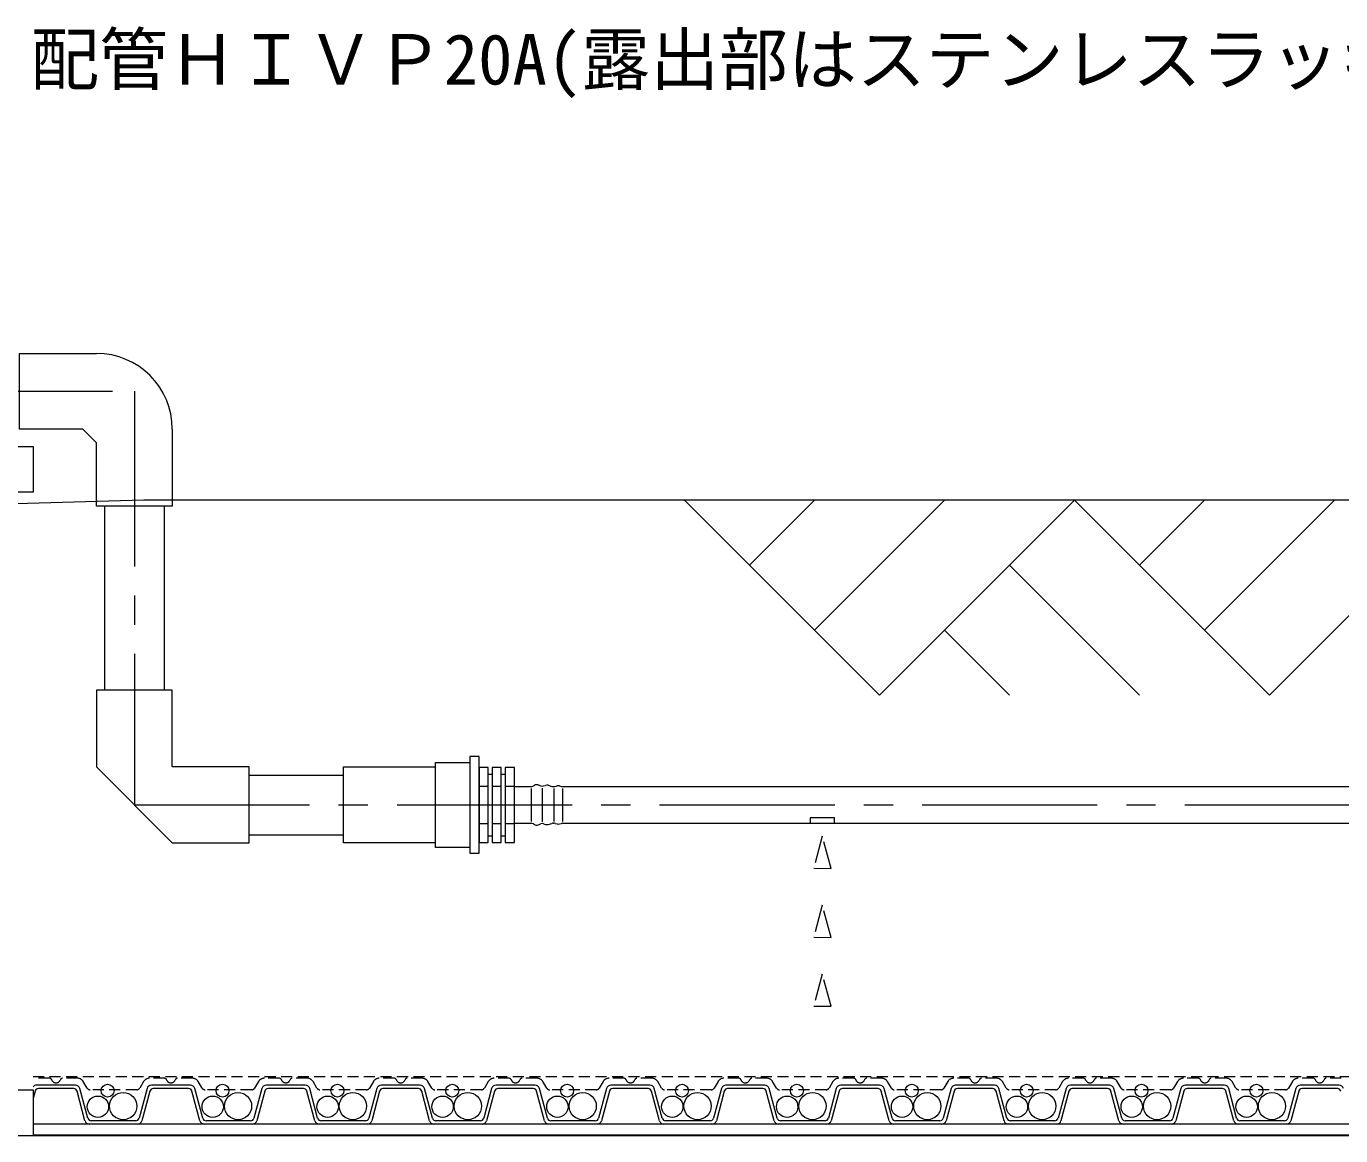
# Model space of a CAD drawing. Units: millimetres, scale not verified. Extents: x -79798 to 6167, y -2774 to 2774.
# Drawn here: x 633 to 1205, y 1208 to 1691 of the extents above; entities that cross this region are included whole.
import ezdxf
from ezdxf.enums import TextEntityAlignment as Align

# ---------------------------------------------------------------- set-up
doc = ezdxf.new("R2010")
doc.units = ezdxf.units.MM
doc.header["$LTSCALE"] = 4
for name, pattern in [('DASHED1', [1.8, 1.2, -0.6]), ('USER2', [28.575, 19.05, -3.175, 3.175, -3.175]), ('USER3', [4.5, 3, -1.5])]:
    doc.linetypes.add(name, pattern=pattern)
for name, color, linetype, lineweight in [('0-3_moji', 7, 'Continuous', 18), ('0-4_HATCH', 9, 'Continuous', 18), ('0-7_KANAMONO', 4, 'Continuous', 18), ('0-9_kansui2', 1, 'Continuous', 18), ('0-A_KUTAI', 3, 'Continuous', 18), ('0-B_kansui1', 4, 'Continuous', 18), ('0-C_fd-l', 8, 'Continuous', 18), ('0-D_sinsen', 3, 'USER2', 18)]:
    doc.layers.add(name, color=color, linetype=linetype, lineweight=lineweight)
doc.styles.add('ＭＳ ゴシック', font='')
doc.styles.get('ＭＳ ゴシック').set_extended_font_data('MS Gothic')

msp = doc.modelspace()

# ---------------------------------------------------------------- linework, layer by layer
at = {"layer": '0-4_HATCH'}
for p, q in [((919.279, 1484.839), (1004.131, 1399.986)), ((975.847, 1484.839), (947.563, 1456.554)), ((1032.415, 1484.839), (975.847, 1428.27)), ((1088.983, 1484.839), (1004.131, 1399.986)), ((1088.983, 1484.839), (1173.835, 1399.986)), ((1145.551, 1484.839), (1117.267, 1456.554)), ((1202.119, 1484.839), (1145.551, 1428.27)), ((1258.691, 1484.839), (1173.835, 1399.986)), ((1060.699, 1456.554), (1117.267, 1399.986)), ((1032.415, 1428.27), (1060.699, 1399.986))]:
    msp.add_line(p, q, dxfattribs=at)
at = {"layer": '0-7_KANAMONO'}
msp.add_lwpolyline([(535.674, 1228.243), (635.674, 1228.243), (635.674, 1208.243), (515.674, 1208.243), (515.674, 1508.243), (635.674, 1508.243), (635.674, 1488.243), (535.674, 1488.243)], dxfattribs=at)
at = {"layer": '0-9_kansui2'}
for p, q in [((666.777, 1482.207), (666.777, 1402.207)), ((692.777, 1482.207), (692.777, 1402.207)), ((729.777, 1365.207), (770.777, 1365.207)), ((729.777, 1339.207), (770.777, 1339.207))]:
    msp.add_line(p, q, dxfattribs=at)
for points in [[(657.277, 1515.707), (629.777, 1515.707), (629.777, 1548.707), (663.277, 1548.707)], [(696.277, 1515.707), (696.277, 1482.207), (663.277, 1482.207), (663.277, 1509.707), (657.277, 1515.707)], [(810.777, 1335.707), (770.777, 1335.707), (770.777, 1368.707), (810.777, 1368.707)], [(825.777, 1333.707), (810.777, 1333.707), (810.777, 1370.707), (825.777, 1370.707)]]:
    msp.add_lwpolyline(points, dxfattribs=at)
for points in [[(696.277, 1335.707), (729.777, 1335.707), (729.777, 1368.707), (696.277, 1368.707), (696.277, 1402.207), (663.277, 1402.207), (663.277, 1368.707)], [(829.777, 1373.207), (825.777, 1373.207), (825.777, 1331.207), (829.777, 1331.207)]]:
    msp.add_lwpolyline(points, close=True, dxfattribs=at)
msp.add_arc((663.277, 1515.707), 33, 360, 90, dxfattribs=at)
at = {"layer": '0-A_KUTAI'}
msp.add_line((1535.674, 1208.243), (-1464.326, 1208.243), dxfattribs=at)
msp.add_lwpolyline([(1535.674, 1484.839), (683.955, 1484.839), (628.201, 1483.29), (566.252, 1477.095)], dxfattribs=at)
at = {"layer": '0-B_kansui1'}
for p, q in [((833.777, 1365.64), (835.477, 1365.64)), ((839.477, 1365.64), (841.177, 1365.64)), ((829.777, 1360.367), (833.777, 1360.367)), ((835.477, 1360.367), (839.477, 1360.367)), ((841.177, 1360.367), (845.177, 1360.367)), ((845.177, 1360.207), (852.441, 1360.207)), ((852.441, 1359.407), (852.441, 1345.007)), ((853.441, 1360.475), (853.881, 1360.73)), ((855.57, 1360.875), (856.61, 1360.494)), ((857.299, 1359.555), (857.299, 1344.86)), ((857.904, 1360.466), (858.689, 1360.715)), ((859.84, 1360.733), (861.429, 1360.283)), ((861.974, 1360.207), (862.402, 1360.207)), ((862.402, 1359.407), (862.402, 1345.007)), ((862.92, 1360.276), (863.759, 1360.5)), ((864.795, 1360.5), (865.634, 1360.276)), ((866.152, 1360.207), (1535.674, 1360.207)), ((866.152, 1359.407), (866.152, 1345.007)), ((829.777, 1344.048), (833.777, 1344.048)), ((833.777, 1338.775), (835.477, 1338.775)), ((835.477, 1344.048), (839.477, 1344.048)), ((839.477, 1338.775), (841.177, 1338.775)), ((841.177, 1344.048), (845.177, 1344.048)), ((845.177, 1344.207), (852.441, 1344.207)), ((853.441, 1343.939), (853.881, 1343.685)), ((855.57, 1343.54), (856.61, 1343.921)), ((857.904, 1343.949), (858.689, 1343.7)), ((859.84, 1343.682), (861.429, 1344.132)), ((861.974, 1344.207), (862.402, 1344.207)), ((862.92, 1344.139), (863.759, 1343.914)), ((864.795, 1343.914), (865.634, 1344.139)), ((866.152, 1344.207), (1535.674, 1344.207))]:
    msp.add_line(p, q, dxfattribs=at)
at = {"layer": '0-B_kansui1', "linetype": 'USER3'}
for p, q in [((984.508, 1346.605), (973.871, 1346.605)), ((973.871, 1346.605), (973.871, 1344.207)), ((984.508, 1344.207), (984.508, 1346.605))]:
    msp.add_line(p, q, dxfattribs=at)
at = {"layer": '0-B_kansui1'}
for points in [[(833.777, 1368.526), (829.777, 1368.526), (829.777, 1335.889), (833.777, 1335.889)], [(839.477, 1368.526), (835.477, 1368.526), (835.477, 1335.889), (839.477, 1335.889)], [(845.177, 1368.526), (841.177, 1368.526), (841.177, 1335.889), (845.177, 1335.889)]]:
    msp.add_lwpolyline(points, close=True, dxfattribs=at)
at = {"layer": '0-B_kansui1', "linetype": 'USER3'}
for points in [[(983.038, 1324.547), (979.19, 1338.614), (975.451, 1324.68)], [(983.038, 1294.547), (979.19, 1308.614), (975.451, 1294.68)], [(983.038, 1264.547), (979.19, 1278.614), (975.451, 1264.68)]]:
    msp.add_lwpolyline(points, close=True, dxfattribs=at)
at = {"layer": '0-B_kansui1'}
for centre, start, end in [((852.441, 1362.207), 270, 300), ((854.881, 1358.998), 69.8637, 120), ((857.299, 1362.372), 249.8637, 287.6291), ((859.295, 1358.809), 74.18081, 107.6291), ((861.974, 1362.207), 254.18081, 270), ((862.402, 1362.207), 270, 285), ((864.277, 1358.569), 75, 105), ((866.152, 1362.207), 255, 270), ((852.441, 1342.207), 60, 90), ((854.881, 1345.417), 240, 290.1363), ((857.299, 1342.043), 72.3709, 110.1363), ((859.295, 1345.606), 252.3709, 285.81919), ((861.974, 1342.207), 90, 105.81919), ((862.402, 1342.207), 75, 90), ((864.277, 1345.846), 255, 285), ((866.152, 1342.207), 90, 105)]:
    msp.add_arc(centre, 2, start, end, dxfattribs=at)
at = {"layer": '0-C_fd-l', "linetype": 'DASHED1'}
for p, q in [((635.674, 1234.043), (1535.674, 1234.043)), ((642.845, 1233.243), (635.674, 1233.243)), ((654.975, 1233.243), (648.502, 1233.243)), ((659.237, 1228.972), (657.548, 1231.787)), ((683.8, 1231.787), (682.111, 1228.972)), ((692.845, 1233.243), (686.372, 1233.243)), ((704.975, 1233.243), (698.502, 1233.243)), ((709.237, 1228.972), (707.548, 1231.787)), ((733.8, 1231.787), (732.111, 1228.972)), ((742.845, 1233.243), (736.372, 1233.243)), ((754.975, 1233.243), (748.502, 1233.243)), ((759.237, 1228.972), (757.548, 1231.787)), ((783.8, 1231.787), (782.111, 1228.972)), ((792.845, 1233.243), (786.372, 1233.243)), ((804.975, 1233.243), (798.502, 1233.243)), ((809.237, 1228.972), (807.548, 1231.787)), ((833.8, 1231.787), (832.111, 1228.972)), ((842.845, 1233.243), (836.372, 1233.243)), ((854.975, 1233.243), (848.502, 1233.243)), ((859.237, 1228.972), (857.548, 1231.787)), ((883.8, 1231.787), (882.111, 1228.972)), ((892.845, 1233.243), (886.372, 1233.243)), ((904.975, 1233.243), (898.502, 1233.243)), ((909.237, 1228.972), (907.548, 1231.787)), ((933.8, 1231.787), (932.111, 1228.972)), ((942.845, 1233.243), (936.372, 1233.243)), ((954.975, 1233.243), (948.502, 1233.243)), ((959.237, 1228.972), (957.548, 1231.787)), ((983.8, 1231.787), (982.111, 1228.972)), ((992.845, 1233.243), (986.372, 1233.243)), ((1004.975, 1233.243), (998.502, 1233.243)), ((1009.237, 1228.972), (1007.548, 1231.787)), ((1033.8, 1231.787), (1032.111, 1228.972)), ((1042.845, 1233.243), (1036.372, 1233.243)), ((1054.975, 1233.243), (1048.502, 1233.243)), ((1059.237, 1228.972), (1057.548, 1231.787)), ((1083.8, 1231.787), (1082.111, 1228.972)), ((1092.845, 1233.243), (1086.372, 1233.243)), ((1104.975, 1233.243), (1098.502, 1233.243)), ((1109.237, 1228.972), (1107.548, 1231.787)), ((1133.8, 1231.787), (1132.111, 1228.972)), ((1142.845, 1233.243), (1136.372, 1233.243)), ((1154.975, 1233.243), (1148.502, 1233.243)), ((1159.237, 1228.972), (1157.548, 1231.787)), ((1183.8, 1231.787), (1182.111, 1228.972)), ((1192.845, 1233.243), (1186.372, 1233.243)), ((1204.975, 1233.243), (1198.502, 1233.243)), ((680.825, 1228.243), (660.523, 1228.243)), ((730.825, 1228.243), (710.523, 1228.243)), ((780.825, 1228.243), (760.523, 1228.243)), ((830.825, 1228.243), (810.523, 1228.243)), ((880.825, 1228.243), (860.523, 1228.243)), ((930.825, 1228.243), (910.523, 1228.243)), ((980.825, 1228.243), (960.523, 1228.243)), ((1030.825, 1228.243), (1010.523, 1228.243)), ((1080.825, 1228.243), (1060.523, 1228.243)), ((1130.825, 1228.243), (1110.523, 1228.243)), ((1180.825, 1228.243), (1160.523, 1228.243))]:
    msp.add_line(p, q, dxfattribs=at)
at = {"layer": '0-C_fd-l'}
for p, q in [((654.139, 1230.243), (637.208, 1230.243)), ((704.139, 1230.243), (687.208, 1230.243)), ((754.139, 1230.243), (737.208, 1230.243)), ((804.139, 1230.243), (787.208, 1230.243)), ((854.139, 1230.243), (837.208, 1230.243)), ((904.139, 1230.243), (887.208, 1230.243)), ((954.139, 1230.243), (937.208, 1230.243)), ((1004.139, 1230.243), (987.208, 1230.243)), ((1054.139, 1230.243), (1037.208, 1230.243)), ((1104.139, 1230.243), (1087.208, 1230.243)), ((1154.139, 1230.243), (1137.208, 1230.243)), ((1204.139, 1230.243), (1187.208, 1230.243)), ((636.527, 1227.632), (635.674, 1224.448)), ((653.372, 1228.743), (637.976, 1228.743)), ((658.279, 1214.726), (654.821, 1227.632)), ((659.529, 1215.855), (656.071, 1228.761)), ((685.277, 1228.761), (681.819, 1215.855)), ((686.527, 1227.632), (683.069, 1214.726)), ((703.372, 1228.743), (687.976, 1228.743)), ((708.279, 1214.726), (704.821, 1227.632)), ((709.529, 1215.855), (706.071, 1228.761)), ((735.277, 1228.761), (731.819, 1215.855)), ((736.527, 1227.632), (733.069, 1214.726)), ((753.372, 1228.743), (737.976, 1228.743)), ((758.279, 1214.726), (754.821, 1227.632)), ((759.529, 1215.855), (756.071, 1228.761)), ((785.277, 1228.761), (781.819, 1215.855)), ((786.527, 1227.632), (783.069, 1214.726)), ((803.372, 1228.743), (787.976, 1228.743)), ((808.279, 1214.726), (804.821, 1227.632)), ((809.529, 1215.855), (806.071, 1228.761)), ((835.277, 1228.761), (831.819, 1215.855)), ((836.527, 1227.632), (833.069, 1214.726)), ((853.372, 1228.743), (837.976, 1228.743)), ((858.279, 1214.726), (854.821, 1227.632)), ((859.529, 1215.855), (856.071, 1228.761)), ((885.277, 1228.761), (881.819, 1215.855)), ((886.527, 1227.632), (883.069, 1214.726)), ((903.372, 1228.743), (887.976, 1228.743)), ((908.279, 1214.726), (904.821, 1227.632)), ((909.529, 1215.855), (906.071, 1228.761)), ((935.277, 1228.761), (931.819, 1215.855)), ((936.527, 1227.632), (933.069, 1214.726)), ((953.372, 1228.743), (937.976, 1228.743)), ((958.279, 1214.726), (954.821, 1227.632)), ((959.529, 1215.855), (956.071, 1228.761)), ((985.277, 1228.761), (981.819, 1215.855)), ((986.527, 1227.632), (983.069, 1214.726)), ((1003.372, 1228.743), (987.976, 1228.743)), ((1008.279, 1214.726), (1004.821, 1227.632)), ((1009.529, 1215.855), (1006.071, 1228.761)), ((1035.277, 1228.761), (1031.819, 1215.855)), ((1036.527, 1227.632), (1033.069, 1214.726)), ((1053.372, 1228.743), (1037.976, 1228.743)), ((1058.279, 1214.726), (1054.821, 1227.632)), ((1059.529, 1215.855), (1056.071, 1228.761)), ((1085.277, 1228.761), (1081.819, 1215.855)), ((1086.527, 1227.632), (1083.069, 1214.726)), ((1103.372, 1228.743), (1087.976, 1228.743)), ((1108.279, 1214.726), (1104.821, 1227.632)), ((1109.529, 1215.855), (1106.071, 1228.761)), ((1135.277, 1228.761), (1131.819, 1215.855)), ((1136.527, 1227.632), (1133.069, 1214.726)), ((1153.372, 1228.743), (1137.976, 1228.743)), ((1158.279, 1214.726), (1154.821, 1227.632)), ((1159.529, 1215.855), (1156.071, 1228.761)), ((1185.277, 1228.761), (1181.819, 1215.855)), ((1186.527, 1227.632), (1183.069, 1214.726)), ((1203.372, 1228.743), (1187.976, 1228.743)), ((681.137, 1213.243), (660.211, 1213.243)), ((680.37, 1214.743), (660.978, 1214.743)), ((731.137, 1213.243), (710.211, 1213.243)), ((730.37, 1214.743), (710.978, 1214.743)), ((781.137, 1213.243), (760.211, 1213.243)), ((780.37, 1214.743), (760.978, 1214.743)), ((831.137, 1213.243), (810.211, 1213.243)), ((830.37, 1214.743), (810.978, 1214.743)), ((881.137, 1213.243), (860.211, 1213.243)), ((880.37, 1214.743), (860.978, 1214.743)), ((931.137, 1213.243), (910.211, 1213.243)), ((930.37, 1214.743), (910.978, 1214.743)), ((981.137, 1213.243), (960.211, 1213.243)), ((980.37, 1214.743), (960.978, 1214.743)), ((1031.137, 1213.243), (1010.211, 1213.243)), ((1030.37, 1214.743), (1010.978, 1214.743)), ((1081.137, 1213.243), (1060.211, 1213.243)), ((1080.37, 1214.743), (1060.978, 1214.743)), ((1131.137, 1213.243), (1110.211, 1213.243)), ((1130.37, 1214.743), (1110.978, 1214.743)), ((1181.137, 1213.243), (1160.211, 1213.243)), ((1180.37, 1214.743), (1160.978, 1214.743))]:
    msp.add_line(p, q, dxfattribs=at)
at = {"layer": '0-C_fd-l', "color": 6}
for p, q in [((1535.674, 1213.243), (635.674, 1213.243)), ((1535.674, 1208.543), (635.674, 1208.543))]:
    msp.add_line(p, q, dxfattribs=at)
at = {"layer": '0-C_fd-l', "color": 7}
msp.add_line((1535.674, 1208.243), (635.674, 1208.243), dxfattribs=at)
at = {"layer": '0-C_fd-l'}
for centre, radius in [((668.122, 1227.847), 2.82), ((718.122, 1227.847), 2.82), ((768.122, 1227.847), 2.82), ((818.122, 1227.847), 2.82), ((868.122, 1227.847), 2.82), ((918.122, 1227.847), 2.82), ((968.122, 1227.847), 2.82), ((1018.122, 1227.847), 2.82), ((1068.122, 1227.847), 2.82), ((1118.122, 1227.847), 2.82), ((1168.122, 1227.847), 2.82), ((663.891, 1220.86), 4.654), ((674.89, 1221.142), 5.923), ((713.891, 1220.86), 4.654), ((724.89, 1221.142), 5.923), ((763.891, 1220.86), 4.654), ((774.89, 1221.142), 5.923), ((813.891, 1220.86), 4.654), ((824.89, 1221.142), 5.923), ((863.891, 1220.86), 4.654), ((874.89, 1221.142), 5.923), ((913.891, 1220.86), 4.654), ((924.89, 1221.142), 5.923), ((963.891, 1220.86), 4.654), ((974.89, 1221.142), 5.923), ((1013.891, 1220.86), 4.654), ((1024.89, 1221.142), 5.923), ((1063.891, 1220.86), 4.654), ((1074.89, 1221.142), 5.923), ((1113.891, 1220.86), 4.654), ((1124.89, 1221.142), 5.923), ((1163.891, 1220.86), 4.654), ((1174.89, 1221.142), 5.923)]:
    msp.add_circle(centre, radius, dxfattribs=at)
for centre, radius, start, end in [((637.208, 1228.243), 2, 90, 140.11446), ((654.139, 1228.243), 2, 15, 90), ((687.208, 1228.243), 2, 90, 165), ((704.139, 1228.243), 2, 15, 90), ((737.208, 1228.243), 2, 90, 165), ((754.139, 1228.243), 2, 15, 90), ((787.208, 1228.243), 2, 90, 165), ((804.139, 1228.243), 2, 15, 90), ((837.208, 1228.243), 2, 90, 165), ((854.139, 1228.243), 2, 15, 90), ((887.208, 1228.243), 2, 90, 165), ((904.139, 1228.243), 2, 15, 90), ((937.208, 1228.243), 2, 90, 165), ((954.139, 1228.243), 2, 15, 90), ((987.208, 1228.243), 2, 90, 165), ((1004.139, 1228.243), 2, 15, 90), ((1037.208, 1228.243), 2, 90, 165), ((1054.139, 1228.243), 2, 15, 90), ((1087.208, 1228.243), 2, 90, 165), ((1104.139, 1228.243), 2, 15, 90), ((1137.208, 1228.243), 2, 90, 165), ((1154.139, 1228.243), 2, 15, 90), ((1187.208, 1228.243), 2, 90, 165), ((1204.139, 1228.243), 2, 15, 90), ((637.976, 1227.243), 1.5, 90, 165), ((653.372, 1227.243), 1.5, 15, 90), ((687.976, 1227.243), 1.5, 90, 165), ((703.372, 1227.243), 1.5, 15, 90), ((737.976, 1227.243), 1.5, 90, 165), ((753.372, 1227.243), 1.5, 15, 90), ((787.976, 1227.243), 1.5, 90, 165), ((803.372, 1227.243), 1.5, 15, 90), ((837.976, 1227.243), 1.5, 90, 165), ((853.372, 1227.243), 1.5, 15, 90), ((887.976, 1227.243), 1.5, 90, 165), ((903.372, 1227.243), 1.5, 15, 90), ((937.976, 1227.243), 1.5, 90, 165), ((953.372, 1227.243), 1.5, 15, 90), ((987.976, 1227.243), 1.5, 90, 165), ((1003.372, 1227.243), 1.5, 15, 90), ((1037.976, 1227.243), 1.5, 90, 165), ((1053.372, 1227.243), 1.5, 15, 90), ((1087.976, 1227.243), 1.5, 90, 165), ((1103.372, 1227.243), 1.5, 15, 90), ((1137.976, 1227.243), 1.5, 90, 165), ((1153.372, 1227.243), 1.5, 15, 90), ((1187.976, 1227.243), 1.5, 90, 165), ((1203.372, 1227.243), 1.5, 15, 90), ((660.211, 1215.243), 2, 195, 270), ((660.978, 1216.243), 1.5, 195, 270), ((680.37, 1216.243), 1.5, 270, 345), ((681.137, 1215.243), 2, 270, 345), ((710.211, 1215.243), 2, 195, 270), ((710.978, 1216.243), 1.5, 195, 270), ((730.37, 1216.243), 1.5, 270, 345), ((731.137, 1215.243), 2, 270, 345), ((760.211, 1215.243), 2, 195, 270), ((760.978, 1216.243), 1.5, 195, 270), ((780.37, 1216.243), 1.5, 270, 345), ((781.137, 1215.243), 2, 270, 345), ((810.211, 1215.243), 2, 195, 270), ((810.978, 1216.243), 1.5, 195, 270), ((830.37, 1216.243), 1.5, 270, 345), ((831.137, 1215.243), 2, 270, 345), ((860.211, 1215.243), 2, 195, 270), ((860.978, 1216.243), 1.5, 195, 270), ((880.37, 1216.243), 1.5, 270, 345), ((881.137, 1215.243), 2, 270, 345), ((910.211, 1215.243), 2, 195, 270), ((910.978, 1216.243), 1.5, 195, 270), ((930.37, 1216.243), 1.5, 270, 345), ((931.137, 1215.243), 2, 270, 345), ((960.211, 1215.243), 2, 195, 270), ((960.978, 1216.243), 1.5, 195, 270), ((980.37, 1216.243), 1.5, 270, 345), ((981.137, 1215.243), 2, 270, 345), ((1010.211, 1215.243), 2, 195, 270), ((1010.978, 1216.243), 1.5, 195, 270), ((1030.37, 1216.243), 1.5, 270, 345), ((1031.137, 1215.243), 2, 270, 345), ((1060.211, 1215.243), 2, 195, 270), ((1060.978, 1216.243), 1.5, 195, 270), ((1080.37, 1216.243), 1.5, 270, 345), ((1081.137, 1215.243), 2, 270, 345), ((1110.211, 1215.243), 2, 195, 270), ((1110.978, 1216.243), 1.5, 195, 270), ((1130.37, 1216.243), 1.5, 270, 345), ((1131.137, 1215.243), 2, 270, 345), ((1160.211, 1215.243), 2, 195, 270), ((1160.978, 1216.243), 1.5, 195, 270), ((1180.37, 1216.243), 1.5, 270, 345), ((1181.137, 1215.243), 2, 270, 345)]:
    msp.add_arc(centre, radius, start, end, dxfattribs=at)
at = {"layer": '0-C_fd-l', "linetype": 'DASHED1'}
for centre, radius, start, end in [((642.845, 1232.243), 1, 19.47122, 90), ((645.674, 1233.243), 2, 199.47122, 340.52878), ((648.502, 1232.243), 1, 90, 160.52878), ((654.975, 1230.243), 3, 30.96376, 90), ((686.372, 1230.243), 3, 90, 149.03624), ((692.845, 1232.243), 1, 19.47122, 90), ((695.674, 1233.243), 2, 199.47122, 340.52878), ((698.502, 1232.243), 1, 90, 160.52878), ((704.975, 1230.243), 3, 30.96376, 90), ((736.372, 1230.243), 3, 90, 149.03624), ((742.845, 1232.243), 1, 19.47122, 90), ((745.674, 1233.243), 2, 199.47122, 340.52878), ((748.502, 1232.243), 1, 90, 160.52878), ((754.975, 1230.243), 3, 30.96376, 90), ((786.372, 1230.243), 3, 90, 149.03624), ((792.845, 1232.243), 1, 19.47122, 90), ((795.674, 1233.243), 2, 199.47122, 340.52878), ((798.502, 1232.243), 1, 90, 160.52878), ((804.975, 1230.243), 3, 30.96376, 90), ((836.372, 1230.243), 3, 90, 149.03624), ((842.845, 1232.243), 1, 19.47122, 90), ((845.674, 1233.243), 2, 199.47122, 340.52878), ((848.502, 1232.243), 1, 90, 160.52878), ((854.975, 1230.243), 3, 30.96376, 90), ((886.372, 1230.243), 3, 90, 149.03624), ((892.845, 1232.243), 1, 19.47122, 90), ((895.674, 1233.243), 2, 199.47122, 340.52878), ((898.502, 1232.243), 1, 90, 160.52878), ((904.975, 1230.243), 3, 30.96376, 90), ((936.372, 1230.243), 3, 90, 149.03624), ((942.845, 1232.243), 1, 19.47122, 90), ((945.674, 1233.243), 2, 199.47122, 340.52878), ((948.502, 1232.243), 1, 90, 160.52878), ((954.975, 1230.243), 3, 30.96376, 90), ((986.372, 1230.243), 3, 90, 149.03624), ((992.845, 1232.243), 1, 19.47122, 90), ((995.674, 1233.243), 2, 199.47122, 340.52878), ((998.502, 1232.243), 1, 90, 160.52878), ((1004.975, 1230.243), 3, 30.96376, 90), ((1036.372, 1230.243), 3, 90, 149.03624), ((1042.845, 1232.243), 1, 19.47122, 90), ((1045.674, 1233.243), 2, 199.47122, 340.52878), ((1048.502, 1232.243), 1, 90, 160.52878), ((1054.975, 1230.243), 3, 30.96376, 90), ((1086.372, 1230.243), 3, 90, 149.03624), ((1092.845, 1232.243), 1, 19.47122, 90), ((1095.674, 1233.243), 2, 199.47122, 340.52878), ((1098.502, 1232.243), 1, 90, 160.52878), ((1104.975, 1230.243), 3, 30.96376, 90), ((1136.372, 1230.243), 3, 90, 149.03624), ((1142.845, 1232.243), 1, 19.47122, 90), ((1145.674, 1233.243), 2, 199.47122, 340.52878), ((1148.502, 1232.243), 1, 90, 160.52878), ((1154.975, 1230.243), 3, 30.96376, 90), ((1186.372, 1230.243), 3, 90, 149.03624), ((1192.845, 1232.243), 1, 19.47122, 90), ((1195.674, 1233.243), 2, 199.47122, 340.52878), ((1198.502, 1232.243), 1, 90, 160.52878), ((660.523, 1229.743), 1.5, 210.96376, 270), ((680.825, 1229.743), 1.5, 270, 329.03624), ((710.523, 1229.743), 1.5, 210.96376, 270), ((730.825, 1229.743), 1.5, 270, 329.03624), ((760.523, 1229.743), 1.5, 210.96376, 270), ((780.825, 1229.743), 1.5, 270, 329.03624), ((810.523, 1229.743), 1.5, 210.96376, 270), ((830.825, 1229.743), 1.5, 270, 329.03624), ((860.523, 1229.743), 1.5, 210.96376, 270), ((880.825, 1229.743), 1.5, 270, 329.03624), ((910.523, 1229.743), 1.5, 210.96376, 270), ((930.825, 1229.743), 1.5, 270, 329.03624), ((960.523, 1229.743), 1.5, 210.96376, 270), ((980.825, 1229.743), 1.5, 270, 329.03624), ((1010.523, 1229.743), 1.5, 210.96376, 270), ((1030.825, 1229.743), 1.5, 270, 329.03624), ((1060.523, 1229.743), 1.5, 210.96376, 270), ((1080.825, 1229.743), 1.5, 270, 329.03624), ((1110.523, 1229.743), 1.5, 210.96376, 270), ((1130.825, 1229.743), 1.5, 270, 329.03624), ((1160.523, 1229.743), 1.5, 210.96376, 270), ((1180.825, 1229.743), 1.5, 270, 329.03624)]:
    msp.add_arc(centre, radius, start, end, dxfattribs=at)
at = {"layer": '0-D_sinsen'}
msp.add_lwpolyline([(-380.633, 1688.743), (-380.633, 1253.243), (479.777, 1253.243), (479.777, 1532.207), (679.777, 1532.207), (679.777, 1352.207), (1785.674, 1352.207)], dxfattribs=at)

# ---------------------------------------------------------------- texts
at = {"layer": '0-3_moji', "style": 'ＭＳ ゴシック'}
msp.add_text('渡り配管ＨＩＶＰ20A(露出部はステンレスラッキング処理)', height=21.99, dxfattribs=at).set_placement((574.456, 1659.11), align=Align.BOTTOM_LEFT)

doc.saveas('drawing.dxf')
